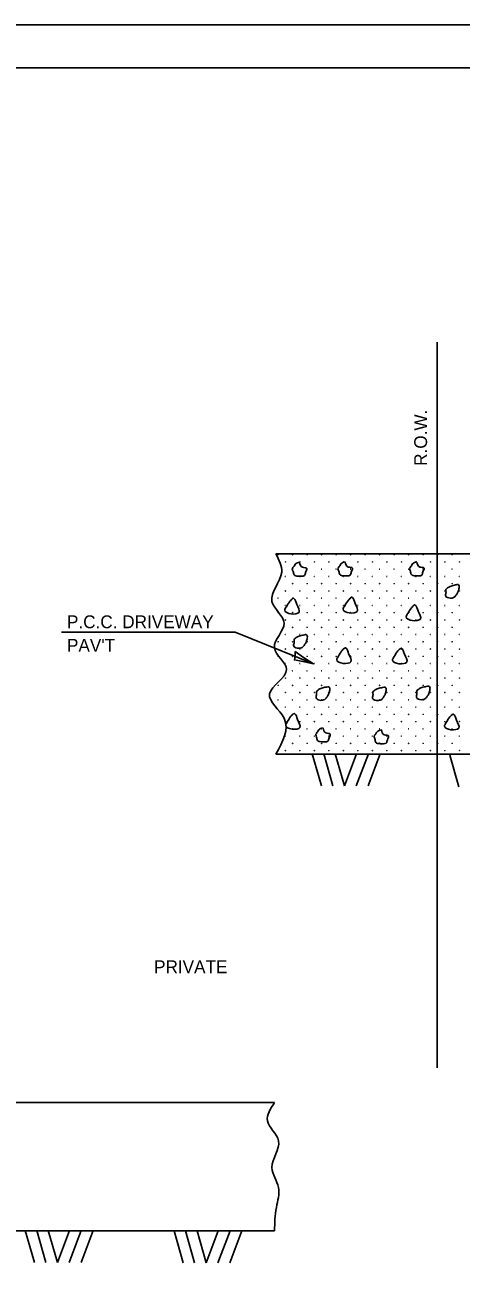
# Model space of a CAD drawing. Extents: x 98201 to 98881, y 99988 to 100428.
# Drawn here: x 98574.5 to 98676.6, y 100136.2 to 100427.5 of the extents above; entities that cross this region are included whole.
import ezdxf

# ---------------------------------------------------------------- set-up
doc = ezdxf.new("R2010")
doc.units = 0
for name, color, linetype in [('Design_PR_Back of Gutter or Curb line', 7, 'Continuous'), ('Design_PR_Roadway Notes', 7, 'Continuous'), ('Landscaping_Elements', 7, 'Continuous'), ('Level 11', 7, 'Continuous'), ('Level 53', 7, 'Continuous'), ('ROW_EX ROW Line', 7, 'Continuous'), ('Sheets_50 Reference Boundary', 7, 'Continuous'), ('Sheets_General Details', 7, 'Continuous'), ('Sheets_Printer Plotting Border', 7, 'Continuous')]:
    doc.layers.add(name, color=color, linetype=linetype)

msp = doc.modelspace()

# ---------------------------------------------------------------- linework, layer by layer
at = {"layer": 'Design_PR_Back of Gutter or Curb line'}
for p, q in [((98694.42, 100303.85), (98633.22, 100303.85)), ((98694.42, 100257.05), (98633.22, 100257.05)), ((98632.94, 100175.57), (98566.94, 100175.57)), ((98632.94, 100145.57), (98566.94, 100145.57))]:
    msp.add_line(p, q, dxfattribs=at)
for points in [[(98633.22, 100303.85), (98634.6, 100299.56), (98632.32, 100292.74), (98635.17, 100287.62), (98632.89, 100281.93), (98635.74, 100276.8), (98631.76, 100271.11), (98635.17, 100265.43), (98633.22, 100257.05)], [(98632.94, 100175.57), (98631.27, 100171.29), (98633.87, 100166.61), (98632.31, 100160.37), (98633.87, 100155.69), (98633.35, 100151.01), (98632.94, 100145.57)]]:
    msp.add_spline(points, degree=3, dxfattribs=at)
at = {"layer": 'Design_PR_Roadway Notes'}
for p, q in [((98583.08, 100285.56), (98623.74, 100285.56)), ((98623.74, 100285.56), (98642.02, 100278.15))]:
    msp.add_line(p, q, dxfattribs=at)
msp.add_lwpolyline([(98637.78, 100280.99), (98637.79, 100279.95), (98637.59, 100279.04), (98639.54, 100278.69), (98642.02, 100278.15), (98639.73, 100279.6)], close=True, dxfattribs=at)
at = {"layer": 'Landscaping_Elements'}
for p, q in [((98643.89, 100249.64), (98641.76, 100257.09)), ((98646.58, 100249.64), (98644.45, 100257.09)), ((98649.27, 100249.64), (98647.14, 100257.09)), ((98649.27, 100249.64), (98652.11, 100257.09)), ((98652.04, 100249.64), (98654.88, 100257.09)), ((98654.81, 100249.64), (98657.65, 100257.09)), ((98676.08, 100249.36), (98673.95, 100256.8)), ((98576.71, 100138.18), (98574.58, 100145.63)), ((98579.4, 100138.18), (98577.27, 100145.63)), ((98582.09, 100138.18), (98579.96, 100145.63)), ((98582.09, 100138.18), (98584.93, 100145.63)), ((98584.86, 100138.18), (98587.7, 100145.63)), ((98587.63, 100138.18), (98590.47, 100145.63)), ((98611.54, 100138.1), (98609.42, 100145.55)), ((98614.23, 100138.1), (98612.1, 100145.55)), ((98616.92, 100138.1), (98614.8, 100145.55)), ((98616.92, 100138.1), (98619.76, 100145.55)), ((98619.69, 100138.1), (98622.53, 100145.55)), ((98622.46, 100138.1), (98625.3, 100145.55))]:
    msp.add_line(p, q, dxfattribs=at)
at = {"layer": 'Level 11'}
for points in [[(98638.78, 100301.91), (98637.79, 100301.44), (98637.49, 100300.99), (98637.08, 100300.27), (98637.28, 100299.75), (98637.49, 100298.93), (98638.39, 100298.65), (98639.24, 100298.63), (98639.93, 100298.8), (98640.19, 100299.55), (98640.47, 100300.45), (98639.46, 100300.71), (98638.78, 100301.86)], [(98649.46, 100301.98), (98648.47, 100301.51), (98648.18, 100301.06), (98647.77, 100300.34), (98647.96, 100299.82), (98648.18, 100299.01), (98649.08, 100298.73), (98649.93, 100298.7), (98650.61, 100298.87), (98650.88, 100299.63), (98651.15, 100300.53), (98650.14, 100300.78), (98649.46, 100301.93)], [(98666.23, 100301.98), (98665.24, 100301.51), (98664.94, 100301.05), (98664.54, 100300.33), (98664.72, 100299.82), (98664.94, 100299), (98665.84, 100298.73), (98666.7, 100298.7), (98667.38, 100298.87), (98667.64, 100299.63), (98667.92, 100300.53), (98666.91, 100300.78), (98666.23, 100301.93)], [(98675.54, 100296.62), (98674.47, 100296.41), (98673.99, 100296.24), (98673.38, 100295.89), (98673.03, 100295.49), (98673.06, 100294.93), (98672.95, 100294.12), (98673.16, 100293.76), (98673.74, 100293.54), (98674.39, 100293.51), (98674.93, 100293.71), (98675.38, 100294.16), (98675.76, 100294.74), (98676.03, 100295.45), (98676.12, 100295.89), (98676.12, 100296.39), (98675.81, 100296.68), (98675.58, 100296.66)], [(98637.25, 100293.48), (98636.54, 100292.81), (98635.69, 100291.49), (98635.31, 100290.68), (98638.65, 100290.19), (98638.11, 100292.04), (98637.36, 100293.46), (98637.23, 100293.52)], [(98650.91, 100293.71), (98650.2, 100293.04), (98649.35, 100291.71), (98648.96, 100290.9), (98652.3, 100290.41), (98651.76, 100292.27), (98651.02, 100293.69), (98650.88, 100293.74)], [(98665.67, 100291.93), (98664.96, 100291.25), (98664.11, 100289.93), (98663.72, 100289.12), (98667.06, 100288.62), (98666.52, 100290.49), (98665.78, 100291.9), (98665.65, 100291.96)], [(98639.99, 100284.9), (98638.93, 100284.69), (98638.44, 100284.51), (98637.83, 100284.17), (98637.49, 100283.76), (98637.51, 100283.21), (98637.4, 100282.39), (98637.62, 100282.03), (98638.19, 100281.81), (98638.86, 100281.79), (98639.4, 100281.99), (98639.84, 100282.44), (98640.22, 100283.02), (98640.49, 100283.72), (98640.57, 100284.17), (98640.57, 100284.66), (98640.27, 100284.96), (98640.03, 100284.94)], [(98649.42, 100281.91), (98648.71, 100281.24), (98647.86, 100279.92), (98647.48, 100279.1), (98650.81, 100278.61), (98650.27, 100280.47), (98649.53, 100281.88), (98649.4, 100281.94)], [(98662.48, 100281.83), (98661.77, 100281.16), (98660.92, 100279.84), (98660.53, 100279.03), (98663.88, 100278.54), (98663.34, 100280.39), (98662.59, 100281.81), (98662.46, 100281.87)], [(98645.26, 100272.73), (98644.2, 100272.52), (98643.72, 100272.34), (98643.1, 100272), (98642.76, 100271.59), (98642.78, 100271.04), (98642.67, 100270.22), (98642.89, 100269.86), (98643.46, 100269.64), (98644.13, 100269.62), (98644.67, 100269.82), (98645.11, 100270.27), (98645.49, 100270.85), (98645.76, 100271.55), (98645.84, 100272), (98645.84, 100272.49), (98645.54, 100272.79), (98645.3, 100272.77)], [(98658.48, 100272.65), (98657.4, 100272.44), (98656.93, 100272.27), (98656.32, 100271.93), (98655.96, 100271.52), (98655.99, 100270.96), (98655.88, 100270.15), (98656.1, 100269.79), (98656.68, 100269.57), (98657.33, 100269.55), (98657.87, 100269.74), (98658.32, 100270.2), (98658.7, 100270.78), (98658.96, 100271.48), (98659.05, 100271.93), (98659.05, 100272.42), (98658.75, 100272.72), (98658.51, 100272.69)], [(98668.71, 100272.88), (98667.64, 100272.66), (98667.17, 100272.5), (98666.55, 100272.15), (98666.2, 100271.74), (98666.23, 100271.19), (98666.12, 100270.37), (98666.34, 100270.01), (98666.91, 100269.8), (98667.57, 100269.77), (98668.11, 100269.96), (98668.56, 100270.42), (98668.94, 100271), (98669.2, 100271.7), (98669.29, 100272.15), (98669.29, 100272.64), (98668.99, 100272.94), (98668.75, 100272.91)], [(98637.47, 100266.55), (98636.77, 100265.88), (98635.91, 100264.55), (98635.53, 100263.74), (98638.86, 100263.25), (98638.32, 100265.11), (98637.58, 100266.53), (98637.45, 100266.58)], [(98674.65, 100266.4), (98673.94, 100265.73), (98673.09, 100264.41), (98672.7, 100263.59), (98676.04, 100263.1), (98675.5, 100264.96), (98674.75, 100266.38), (98674.62, 100266.43)], [(98644.27, 100263.18), (98643.28, 100262.71), (98642.99, 100262.25), (98642.58, 100261.53), (98642.77, 100261.02), (98642.99, 100260.2), (98643.89, 100259.92), (98644.74, 100259.9), (98645.42, 100260.07), (98645.69, 100260.82), (98645.96, 100261.72), (98644.95, 100261.98), (98644.27, 100263.13)], [(98657.92, 100262.73), (98656.94, 100262.26), (98656.64, 100261.81), (98656.23, 100261.09), (98656.42, 100260.57), (98656.64, 100259.76), (98657.54, 100259.48), (98658.39, 100259.46), (98659.07, 100259.62), (98659.34, 100260.38), (98659.61, 100261.28), (98658.6, 100261.53), (98657.92, 100262.68)]]:
    msp.add_spline(points, degree=3, dxfattribs=at)
at = {"layer": 'Level 53'}
for centre in [(98633.76, 100303.66), (98637.15, 100303.66), (98640.55, 100303.66), (98643.94, 100303.66), (98647.34, 100303.66), (98650.73, 100303.66), (98654.12, 100303.66), (98657.52, 100303.66), (98660.91, 100303.66), (98664.31, 100303.66), (98667.7, 100303.66), (98671.09, 100303.66), (98674.49, 100303.66), (98635.46, 100301.97), (98637.15, 100300.27), (98638.85, 100301.97), (98640.55, 100300.27), (98642.24, 100301.97), (98643.94, 100300.27), (98645.64, 100301.97), (98647.34, 100300.27), (98649.03, 100301.97), (98650.73, 100300.27), (98652.43, 100301.97), (98654.12, 100300.27), (98655.82, 100301.97), (98657.52, 100300.27), (98659.21, 100301.97), (98660.91, 100300.27), (98662.61, 100301.97), (98664.31, 100300.27), (98666, 100301.97), (98667.7, 100300.27), (98669.4, 100301.97), (98671.09, 100300.27), (98672.79, 100301.97), (98674.49, 100300.27), (98676.19, 100301.97), (98635.46, 100298.57), (98637.15, 100296.87), (98638.85, 100298.57), (98640.55, 100296.87), (98642.24, 100298.57), (98643.94, 100296.87), (98645.64, 100298.57), (98647.34, 100296.87), (98649.03, 100298.57), (98650.73, 100296.87), (98652.43, 100298.57), (98654.12, 100296.87), (98655.82, 100298.57), (98657.52, 100296.87), (98659.21, 100298.57), (98660.91, 100296.87), (98662.61, 100298.57), (98664.31, 100296.87), (98666, 100298.57), (98667.7, 100296.87), (98669.4, 100298.57), (98671.09, 100296.87), (98672.79, 100298.57), (98674.49, 100296.87), (98676.19, 100298.57), (98635.46, 100295.18), (98638.85, 100295.18), (98642.24, 100295.18), (98645.64, 100295.18), (98649.03, 100295.18), (98652.43, 100295.18), (98655.82, 100295.18), (98659.21, 100295.18), (98662.61, 100295.18), (98666, 100295.18), (98669.4, 100295.18), (98672.79, 100295.18), (98676.19, 100295.18), (98633.76, 100293.48), (98635.46, 100291.78), (98637.15, 100293.48), (98638.85, 100291.78), (98640.55, 100293.48), (98642.24, 100291.78), (98643.94, 100293.48), (98645.64, 100291.78), (98647.34, 100293.48), (98649.03, 100291.78), (98650.73, 100293.48), (98652.43, 100291.78), (98654.12, 100293.48), (98655.82, 100291.78), (98657.52, 100293.48), (98659.21, 100291.78), (98660.91, 100293.48), (98662.61, 100291.78), (98664.31, 100293.48), (98666, 100291.78), (98667.7, 100293.48), (98669.4, 100291.78), (98671.09, 100293.48), (98672.79, 100291.78), (98674.49, 100293.48), (98676.19, 100291.78), (98633.76, 100290.09), (98635.46, 100288.39), (98637.15, 100290.09), (98638.85, 100288.39), (98640.55, 100290.09), (98642.24, 100288.39), (98643.94, 100290.09), (98645.64, 100288.39), (98647.34, 100290.09), (98649.03, 100288.39), (98650.73, 100290.09), (98652.43, 100288.39), (98654.12, 100290.09), (98655.82, 100288.39), (98657.52, 100290.09), (98659.21, 100288.39), (98660.91, 100290.09), (98662.61, 100288.39), (98664.31, 100290.09), (98666, 100288.39), (98667.7, 100290.09), (98669.4, 100288.39), (98671.09, 100290.09), (98672.79, 100288.39), (98674.49, 100290.09), (98676.19, 100288.39), (98637.15, 100286.69), (98640.55, 100286.69), (98643.94, 100286.69), (98647.34, 100286.69), (98650.73, 100286.69), (98654.12, 100286.69), (98657.52, 100286.69), (98660.91, 100286.69), (98664.31, 100286.69), (98667.7, 100286.69), (98671.09, 100286.69), (98674.49, 100286.69), (98633.76, 100283.3), (98635.46, 100284.99), (98637.15, 100283.3), (98638.85, 100284.99), (98640.55, 100283.3), (98642.24, 100284.99), (98643.94, 100283.3), (98645.64, 100284.99), (98647.34, 100283.3), (98649.03, 100284.99), (98650.73, 100283.3), (98652.43, 100284.99), (98654.12, 100283.3), (98655.82, 100284.99), (98657.52, 100283.3), (98659.21, 100284.99), (98660.91, 100283.3), (98662.61, 100284.99), (98664.31, 100283.3), (98666, 100284.99), (98667.7, 100283.3), (98669.4, 100284.99), (98671.09, 100283.3), (98672.79, 100284.99), (98674.49, 100283.3), (98676.19, 100284.99), (98633.76, 100279.9), (98635.46, 100281.6), (98637.15, 100279.9), (98638.85, 100281.6), (98640.55, 100279.9), (98642.24, 100281.6), (98643.94, 100279.9), (98645.64, 100281.6), (98647.34, 100279.9), (98649.03, 100281.6), (98650.73, 100279.9), (98652.43, 100281.6), (98654.12, 100279.9), (98655.82, 100281.6), (98657.52, 100279.9), (98659.21, 100281.6), (98660.91, 100279.9), (98662.61, 100281.6), (98664.31, 100279.9), (98666, 100281.6), (98667.7, 100279.9), (98669.4, 100281.6), (98671.09, 100279.9), (98672.79, 100281.6), (98674.49, 100279.9), (98676.19, 100281.6), (98635.46, 100278.21), (98637.15, 100276.51), (98638.85, 100278.21), (98640.55, 100276.51), (98642.24, 100278.21), (98643.94, 100276.51), (98645.64, 100278.21), (98647.34, 100276.51), (98649.03, 100278.21), (98650.73, 100276.51), (98652.43, 100278.21), (98654.12, 100276.51), (98655.82, 100278.21), (98657.52, 100276.51), (98659.21, 100278.21), (98660.91, 100276.51), (98662.61, 100278.21), (98664.31, 100276.51), (98666, 100278.21), (98667.7, 100276.51), (98669.4, 100278.21), (98671.09, 100276.51), (98672.79, 100278.21), (98674.49, 100276.51), (98676.19, 100278.21), (98635.46, 100274.81), (98638.85, 100274.81), (98642.24, 100274.81), (98645.64, 100274.81), (98649.03, 100274.81), (98652.43, 100274.81), (98655.82, 100274.81), (98659.21, 100274.81), (98662.61, 100274.81), (98666, 100274.81), (98669.4, 100274.81), (98672.79, 100274.81), (98676.19, 100274.81), (98633.76, 100273.12), (98635.46, 100271.42), (98637.15, 100273.12), (98638.85, 100271.42), (98640.55, 100273.12), (98642.24, 100271.42), (98643.94, 100273.12), (98645.64, 100271.42), (98647.34, 100273.12), (98649.03, 100271.42), (98650.73, 100273.12), (98652.43, 100271.42), (98654.12, 100273.12), (98655.82, 100271.42), (98657.52, 100273.12), (98659.21, 100271.42), (98660.91, 100273.12), (98662.61, 100271.42), (98664.31, 100273.12), (98666, 100271.42), (98667.7, 100273.12), (98669.4, 100271.42), (98671.09, 100273.12), (98672.79, 100271.42), (98674.49, 100273.12), (98676.19, 100271.42), (98633.76, 100269.72), (98635.46, 100268.02), (98637.15, 100269.72), (98638.85, 100268.02), (98640.55, 100269.72), (98642.24, 100268.02), (98643.94, 100269.72), (98645.64, 100268.02), (98647.34, 100269.72), (98649.03, 100268.02), (98650.73, 100269.72), (98652.43, 100268.02), (98654.12, 100269.72), (98655.82, 100268.02), (98657.52, 100269.72), (98659.21, 100268.02), (98660.91, 100269.72), (98662.61, 100268.02), (98664.31, 100269.72), (98666, 100268.02), (98667.7, 100269.72), (98669.4, 100268.02), (98671.09, 100269.72), (98672.79, 100268.02), (98674.49, 100269.72), (98676.19, 100268.02), (98637.15, 100266.33), (98640.55, 100266.33), (98643.94, 100266.33), (98647.34, 100266.33), (98650.73, 100266.33), (98654.12, 100266.33), (98657.52, 100266.33), (98660.91, 100266.33), (98664.31, 100266.33), (98667.7, 100266.33), (98671.09, 100266.33), (98674.49, 100266.33), (98635.46, 100264.63), (98637.15, 100262.93), (98638.85, 100264.63), (98640.55, 100262.93), (98642.24, 100264.63), (98643.94, 100262.93), (98645.64, 100264.63), (98647.34, 100262.93), (98649.03, 100264.63), (98650.73, 100262.93), (98652.43, 100264.63), (98654.12, 100262.93), (98655.82, 100264.63), (98657.52, 100262.93), (98659.21, 100264.63), (98660.91, 100262.93), (98662.61, 100264.63), (98664.31, 100262.93), (98666, 100264.63), (98667.7, 100262.93), (98669.4, 100264.63), (98671.09, 100262.93), (98672.79, 100264.63), (98674.49, 100262.93), (98676.19, 100264.63), (98635.46, 100261.24), (98637.15, 100259.54), (98638.85, 100261.24), (98640.55, 100259.54), (98642.24, 100261.24), (98643.94, 100259.54), (98645.64, 100261.24), (98647.34, 100259.54), (98649.03, 100261.24), (98650.73, 100259.54), (98652.43, 100261.24), (98654.12, 100259.54), (98655.82, 100261.24), (98657.52, 100259.54), (98659.21, 100261.24), (98660.91, 100259.54), (98662.61, 100261.24), (98664.31, 100259.54), (98666, 100261.24), (98667.7, 100259.54), (98669.4, 100261.24), (98671.09, 100259.54), (98672.79, 100261.24), (98674.49, 100259.54), (98676.19, 100261.24), (98635.46, 100257.84), (98638.85, 100257.84), (98642.24, 100257.84), (98645.64, 100257.84), (98649.03, 100257.84), (98652.43, 100257.84), (98655.82, 100257.84), (98659.21, 100257.84), (98662.61, 100257.84), (98666, 100257.84), (98669.4, 100257.84), (98672.79, 100257.84), (98676.19, 100257.84)]:
    msp.add_circle(centre, 0.024, dxfattribs=at)
at = {"layer": 'ROW_EX ROW Line'}
msp.add_line((98671.02, 100353.33), (98671.02, 100183.69), dxfattribs=at)
at = {"layer": 'Sheets_50 Reference Boundary'}
msp.add_lwpolyline([(98240.58, 100417.53), (98870.58, 100417.53), (98870.58, 100017.53), (98240.58, 100017.53)], close=True, dxfattribs=at)
at = {"layer": 'Sheets_General Details'}
msp.add_line((98880.58, 100427.53), (98200.58, 100427.53), dxfattribs=at)
msp.add_lwpolyline([(98240.58, 100417.53), (98870.58, 100417.53), (98870.58, 99997.53), (98240.58, 99997.53)], close=True, dxfattribs=at)
at = {"layer": 'Sheets_Printer Plotting Border'}
msp.add_lwpolyline([(98200.58, 99987.53), (98880.58, 99987.53), (98880.58, 100427.53), (98200.58, 100427.53)], close=True, dxfattribs=at)

# ---------------------------------------------------------------- texts
at = {"layer": 'Design_PR_Roadway Notes'}
msp.add_text('R.O.W.', height=3, rotation=90, dxfattribs=at).set_placement((98668.62, 100324.43))
for s, p in [('P.C.C. DRIVEWAY', (98584.35, 100286.47)), ("PAV'T", (98584.35, 100280.97)), ('PRIVATE', (98604.73, 100205.8))]:
    msp.add_text(s, height=3, dxfattribs=at).set_placement(p)

doc.saveas('drawing.dxf')
